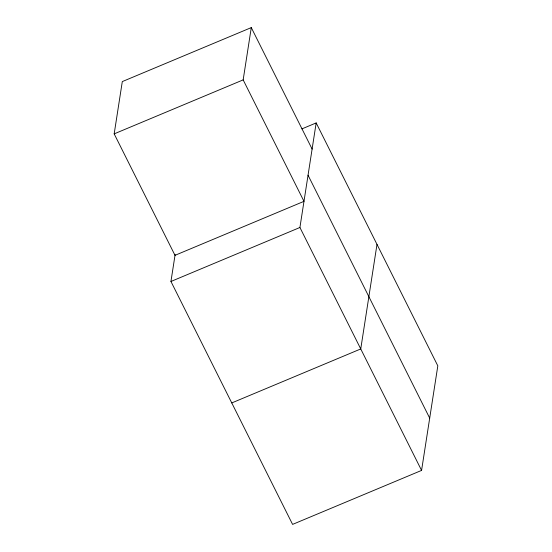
<?xml version="1.0" encoding="UTF-8"?>
<svg xmlns="http://www.w3.org/2000/svg" width="552" height="552" viewBox="0 0 552 552"><rect width="100%" height="100%" fill="white"/><g stroke="black" fill="none" stroke-linecap="round" stroke-linejoin="round"><path stroke-width="0.83" d="M251.284 27.6L243.163 79.881L303.986 201.342L175.005 255.334L114.181 133.867L122.302 81.586L251.284 27.6L312.108 149.068M301.923 128.885L316.172 122.923L437.819 365.852L421.576 470.414L292.594 524.4L170.947 281.472L175.136 254.486M421.576 470.414L299.922 227.486L316.172 122.923M376.995 244.391L360.746 348.947L231.771 402.932M114.181 133.867L243.163 79.881M170.947 281.472L299.922 227.486M308.044 175.205L429.697 418.133"/></g></svg>
